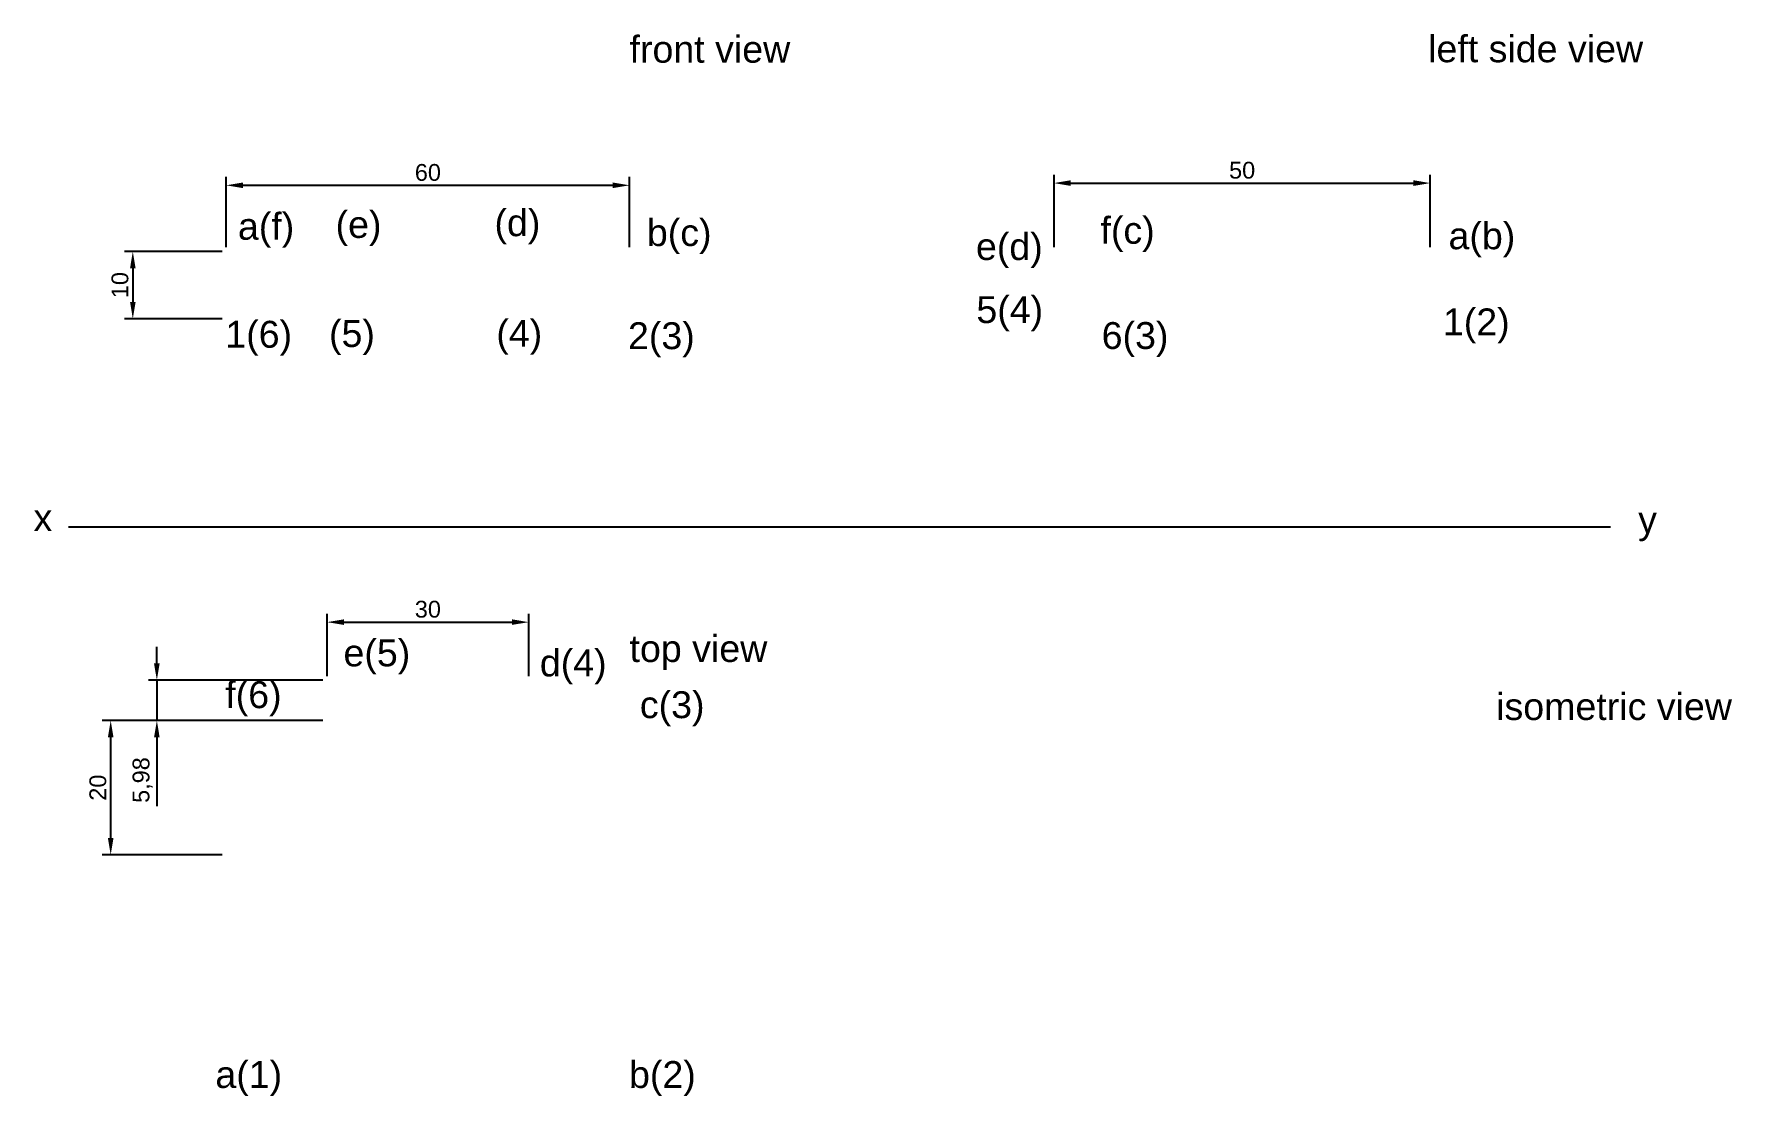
# Paper-space layout 'Layout1' of a CAD drawing. Header units: millimetres. Extents: x 6 to 259, y 32 to 190.
import ezdxf

# ---------------------------------------------------------------- set-up
doc = ezdxf.new("R2010")
doc.units = ezdxf.units.MM
doc.header["$PDMODE"] = 2
doc.header["$PDSIZE"] = -3
doc.styles.get("Standard").update_dxf_attribs({"font": 'arial.ttf'})
doc.dimstyles.new('ISO-25', dxfattribs={"dimtxt": 2.5, "dimasz": 2.5, "dimexe": 1.25, "dimexo": 0.625, "dimtad": 1, "dimtxsty": 'Standard', "dimcen": 2.5, "dimadec": 0, "dimazin": 0, "dimtfac": 1, "dimtmove": 0, "dimatfit": 3, "dimfxl": 1, "dimarcsym": 0})

# ---------------------------------------------------------------- blocks, each defined once
blk = doc.blocks.new('*D10')
at = {"color": 0, "lineweight": -2, "transparency": 16777216}
for p, q in [((34.96, 158.73), (34.96, 169.21)), ((37.46, 167.96), (92.46, 167.96)), ((94.96, 158.73), (94.96, 169.21))]:
    blk.add_line(p, q, dxfattribs=at)
at = {"color": 0, "transparency": 16777216}
for points in [[(37.46, 168.38), (37.46, 167.54), (34.96, 167.96)], [(92.46, 168.38), (92.46, 167.54), (94.96, 167.96)]]:
    blk.add_solid(points, dxfattribs=at)
at = {"layer": 'Defpoints', "color": 0, "transparency": 16777216}
for p in [(94.96, 167.96), (34.96, 158.11), (94.96, 158.11)]:
    blk.add_point(p, dxfattribs=at)
at = {"color": 0, "transparency": 16777216, "insert": (64.96, 169.86), "char_height": 2.5, "attachment_point": 5}
blk.add_mtext('60', dxfattribs=at)
blk = doc.blocks.new('*D11')
at = {"color": 0, "lineweight": -2, "transparency": 16777216}
for p, q in [((34.34, 158.11), (19.81, 158.11)), ((21.06, 155.61), (21.06, 150.61)), ((34.34, 148.11), (19.81, 148.11))]:
    blk.add_line(p, q, dxfattribs=at)
at = {"color": 0, "transparency": 16777216}
for points in [[(20.65, 155.61), (21.48, 155.61), (21.06, 158.11)], [(20.65, 150.61), (21.48, 150.61), (21.06, 148.11)]]:
    blk.add_solid(points, dxfattribs=at)
at = {"layer": 'Defpoints', "color": 0, "transparency": 16777216}
for p in [(34.96, 158.11), (21.06, 148.11), (34.96, 148.11)]:
    blk.add_point(p, dxfattribs=at)
at = {"color": 0, "transparency": 16777216, "insert": (19.16, 153.11), "char_height": 2.5, "attachment_point": 5, "rotation": 90}
blk.add_mtext('10', dxfattribs=at)
blk = doc.blocks.new('*D12')
at = {"color": 0, "lineweight": -2, "transparency": 16777216}
for p, q in [((158.11, 158.73), (158.11, 169.54)), ((214.09, 158.73), (214.09, 169.54)), ((160.61, 168.29), (211.59, 168.29))]:
    blk.add_line(p, q, dxfattribs=at)
at = {"color": 0, "transparency": 16777216}
for points in [[(160.61, 168.71), (160.61, 167.87), (158.11, 168.29)], [(211.59, 168.71), (211.59, 167.87), (214.09, 168.29)]]:
    blk.add_solid(points, dxfattribs=at)
at = {"layer": 'Defpoints', "color": 0, "transparency": 16777216}
for p in [(214.09, 168.29), (158.11, 158.11), (214.09, 158.11)]:
    blk.add_point(p, dxfattribs=at)
at = {"color": 0, "transparency": 16777216, "insert": (186.1, 170.19), "char_height": 2.5, "attachment_point": 5}
blk.add_mtext('50', dxfattribs=at)
blk = doc.blocks.new('*D13')
at = {"color": 0, "lineweight": -2, "transparency": 16777216}
for p, q in [((49.96, 94.93), (49.96, 104.2)), ((79.96, 94.93), (79.96, 104.2)), ((52.46, 102.95), (77.46, 102.95))]:
    blk.add_line(p, q, dxfattribs=at)
at = {"color": 0, "transparency": 16777216}
for points in [[(52.46, 103.37), (52.46, 102.54), (49.96, 102.95)], [(77.46, 103.37), (77.46, 102.54), (79.96, 102.95)]]:
    blk.add_solid(points, dxfattribs=at)
at = {"layer": 'Defpoints', "color": 0, "transparency": 16777216}
for p in [(79.96, 102.95), (49.96, 94.3), (79.96, 94.3)]:
    blk.add_point(p, dxfattribs=at)
at = {"color": 0, "transparency": 16777216, "insert": (64.96, 104.86), "char_height": 2.5, "attachment_point": 5}
blk.add_mtext('30', dxfattribs=at)
blk = doc.blocks.new('*D14')
at = {"color": 0, "lineweight": -2, "transparency": 16777216}
for p, q in [((24.64, 96.8), (24.64, 99.3)), ((49.34, 94.3), (23.39, 94.3)), ((24.64, 94.3), (24.64, 88.32)), ((49.34, 88.32), (23.39, 88.32)), ((24.64, 85.82), (24.64, 75.57))]:
    blk.add_line(p, q, dxfattribs=at)
at = {"color": 0, "transparency": 16777216}
for points in [[(24.22, 96.8), (25.05, 96.8), (24.64, 94.3)], [(24.22, 85.82), (25.05, 85.82), (24.64, 88.32)]]:
    blk.add_solid(points, dxfattribs=at)
at = {"layer": 'Defpoints', "color": 0, "transparency": 16777216}
for p in [(49.96, 94.3), (24.64, 88.32), (49.96, 88.32)]:
    blk.add_point(p, dxfattribs=at)
at = {"color": 0, "transparency": 16777216, "insert": (22.51, 79.45), "char_height": 2.5, "attachment_point": 5, "rotation": 90}
blk.add_mtext('5,98', dxfattribs=at)
blk = doc.blocks.new('*D15')
at = {"color": 0, "lineweight": -2, "transparency": 16777216}
for p, q in [((34.34, 88.32), (16.52, 88.32)), ((17.77, 70.82), (17.77, 85.82)), ((34.34, 68.32), (16.52, 68.32))]:
    blk.add_line(p, q, dxfattribs=at)
at = {"color": 0, "transparency": 16777216}
for points in [[(17.36, 85.82), (18.19, 85.82), (17.77, 88.32)], [(17.36, 70.82), (18.19, 70.82), (17.77, 68.32)]]:
    blk.add_solid(points, dxfattribs=at)
at = {"layer": 'Defpoints', "color": 0, "transparency": 16777216}
for p in [(17.77, 88.32), (34.96, 88.32), (34.96, 68.32)]:
    blk.add_point(p, dxfattribs=at)
at = {"color": 0, "transparency": 16777216, "insert": (15.87, 78.32), "char_height": 2.5, "attachment_point": 5, "rotation": 90}
blk.add_mtext('20', dxfattribs=at)

psp = doc.layouts.get("Layout1")

# ---------------------------------------------------------------- linework, layer by layer
psp.add_line((11.49, 117.136), (240.889, 117.136))

# ---------------------------------------------------------------- texts
for s, p in [('front view', (94.962, 186.205)), ('left side view', (213.768, 186.271)), ('(e)', (51.23, 160.127)), ('(d)', (74.868, 160.393)), ('a(f)', (36.7, 159.861)), ('b(c)', (97.539, 158.922)), ('f(c)', (165.026, 159.262)), ('a(b)', (216.802, 158.45)), ('e(d)', (146.499, 156.841)), ('5(4)', (146.557, 147.454)), ('1(2)', (215.965, 145.633)), ('1(6)', (34.822, 143.793)), ('(5)', (50.253, 143.9)), ('(4)', (75.143, 143.938)), ('2(3)', (94.728, 143.577)), ('6(3)', (165.201, 143.603)), ('x', (6.293, 116.497)), ('y', (245.019, 116.188)), ('top view', (94.962, 97.021)), ('e(5)', (52.403, 96.37)), ('d(4)', (81.618, 94.883)), ('f(6)', (34.82, 90.152)), ('c(3)', (96.496, 88.665)), ('a(1)', (33.343, 33.631)), ('b(2)', (94.883, 33.631))]:
    psp.add_text(s, height=4).set_placement(p)
at = {"insert": (223.887, 92.389), "char_height": 4, "width": 40.48929, "attachment_point": 1}
psp.add_mtext('isometric view', dxfattribs=at)

# ---------------------------------------------------------------- dimensions: what is measured, and where the dimension line sits
dim = psp.add_linear_dim(base=(214.087, 168.289), p1=(158.107, 158.108), p2=(214.087, 158.108), text='50', dimstyle='ISO-25', override={"dimlfac": -1})
dim.commit()
dim.dimension.update_dxf_attribs({"geometry": '*D12', "text_midpoint": (186.097, 170.19)})
for base, p1, p2, picture, middle in [((94.962, 167.958), (34.962, 158.108), (94.962, 158.108), '*D10', (64.962, 169.86)), ((79.962, 102.953), (49.962, 94.304), (79.962, 94.304), '*D13', (64.962, 104.855))]:
    dim = psp.add_linear_dim(base=base, p1=p1, p2=p2, dimstyle='ISO-25', override={"dimlfac": -1})
    dim.commit()
    dim.dimension.update_dxf_attribs({"geometry": picture, "text_midpoint": middle})
for base, p1, p2, picture, middle in [((21.062, 148.108), (34.962, 158.108), (34.962, 148.108), '*D11', (19.161, 153.108)), ((24.638, 88.323), (49.962, 94.304), (49.962, 88.323), '*D14', (22.511, 79.449))]:
    dim = psp.add_linear_dim(base=base, p1=p1, p2=p2, angle=90, dimstyle='ISO-25', override={"dimlfac": -1})
    dim.commit()
    dim.dimension.update_dxf_attribs({"geometry": picture, "text_midpoint": middle})
dim = psp.add_linear_dim(base=(17.772, 88.323), p1=(34.962, 68.323), p2=(34.962, 88.323), angle=90, dimstyle='ISO-25')
dim.commit()
dim.dimension.update_dxf_attribs({"geometry": '*D15', "text_midpoint": (15.871, 78.323)})

doc.saveas('drawing.dxf')
